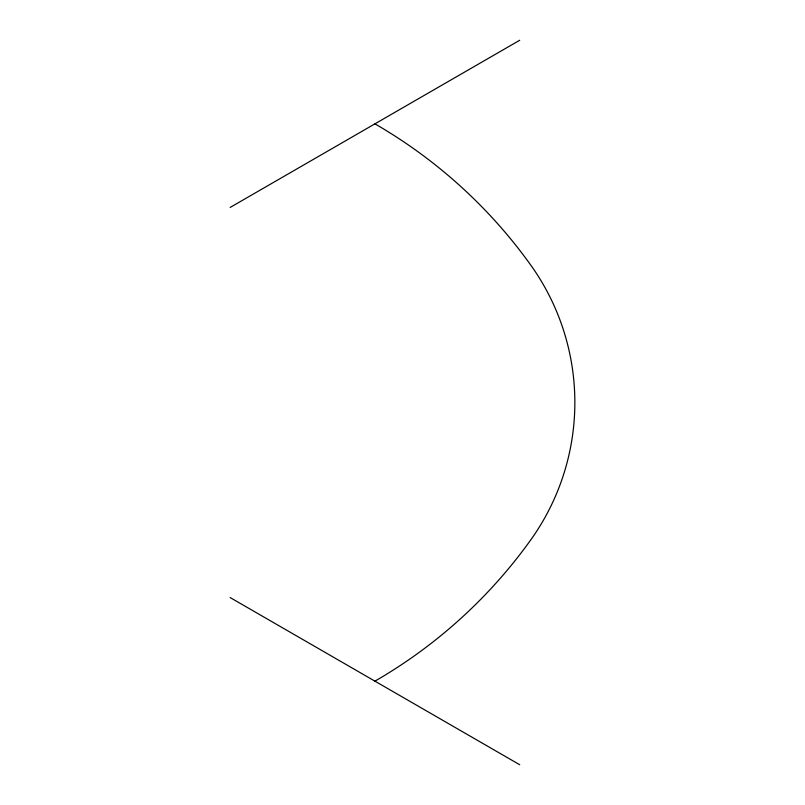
<?xml version="1.0" encoding="UTF-8"?>
<svg xmlns="http://www.w3.org/2000/svg" width="805" height="805" viewBox="0 0 805 805"><rect width="100%" height="100%" fill="white"/><g stroke="black" fill="none" stroke-linecap="round" stroke-linejoin="round"><path stroke-width="1.21" d="M230.15 207.438L519.728 40.25M230.15 597.562L519.728 764.75M374.939 681.151A498.023 498.023 0 0 0 530.576 540.165A236.167 236.167 0 0 0 530.576 264.835A498.023 498.023 0 0 0 374.939 123.849"/></g></svg>
